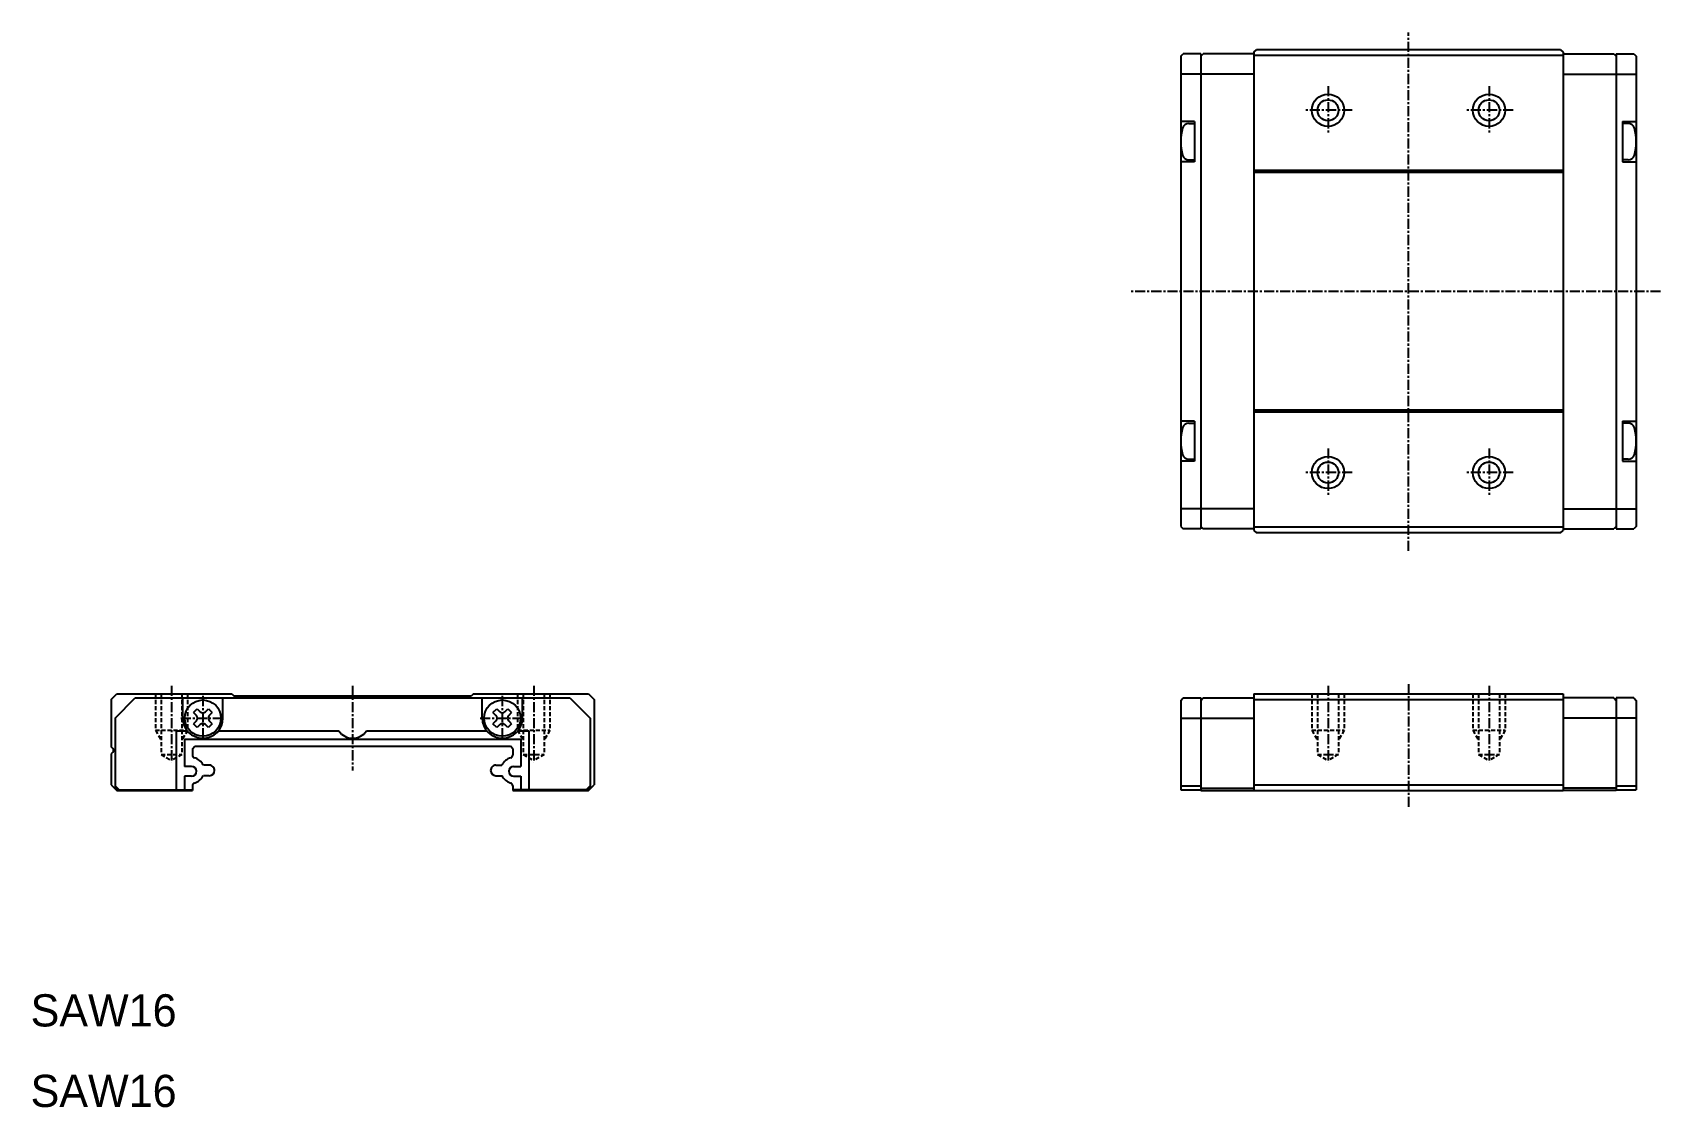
# Model space of a CAD drawing. Extents: x 10 to 212, y 10 to 143.
import ezdxf

# ---------------------------------------------------------------- set-up
doc = ezdxf.new("R2010")
doc.units = 0
doc.linetypes.add('CENTER', pattern=[2, 1.25, -0.25, 0.25, -0.25])
doc.linetypes.add('DASHED', pattern=[0.75, 0.5, -0.25])
doc.layers.get('0').update_dxf_attribs({"linetype": 'CONTINUOUS'})
doc.layers.add('CENTER', color=1, linetype='CENTER')

msp = doc.modelspace()

# ---------------------------------------------------------------- linework, layer by layer
at = {"color": 7, "linetype": 'CONTINUOUS'}
for p, q in [((152.87, 140.5), (153.17, 140.8)), ((152.87, 140.5), (152.87, 82.1)), ((155.37, 140.8), (153.17, 140.8)), ((155.37, 140.8), (155.37, 81.8)), ((155.37, 140.5), (155.67, 140.8)), ((161.97, 140.8), (155.67, 140.8)), ((161.97, 141), (162.27, 141.3)), ((161.97, 141), (161.97, 81.6)), ((200.37, 140.6), (161.97, 140.6)), ((200.07, 141.3), (162.27, 141.3)), ((200.07, 141.3), (200.37, 141)), ((200.37, 141), (200.37, 81.6)), ((200.37, 140.8), (206.67, 140.8)), ((206.67, 140.8), (206.97, 140.5)), ((206.97, 140.8), (206.97, 81.8)), ((206.97, 140.8), (209.17, 140.8)), ((209.17, 140.8), (209.47, 140.5)), ((209.47, 140.5), (209.47, 82.1)), ((155.37, 138.3), (152.87, 138.3)), ((161.97, 138.3), (155.37, 138.3)), ((200.37, 138.3), (206.97, 138.3)), ((206.97, 138.3), (209.47, 138.3)), ((154.57, 132.4), (152.87, 132.4)), ((153.87, 132.15), (154.57, 132.15)), ((154.57, 132.4), (154.57, 127.4)), ((207.77, 132.4), (207.77, 127.4)), ((207.77, 132.4), (209.47, 132.4)), ((208.46, 132.15), (207.77, 132.15)), ((153.87, 127.65), (154.57, 127.65)), ((208.46, 127.65), (207.77, 127.65)), ((154.57, 127.4), (152.87, 127.4)), ((200.37, 126.3), (161.97, 126.3)), ((200.37, 126.05), (161.97, 126.05)), ((207.77, 127.4), (209.47, 127.4)), ((154.57, 95.2), (152.87, 95.2)), ((154.57, 95.2), (154.57, 90.2)), ((200.37, 96.55), (161.97, 96.55)), ((200.37, 96.3), (161.97, 96.3)), ((207.77, 95.2), (207.77, 90.2)), ((207.77, 95.2), (209.47, 95.2)), ((153.87, 94.95), (154.57, 94.95)), ((208.46, 94.95), (207.77, 94.95)), ((154.57, 90.2), (152.87, 90.2)), ((153.87, 90.45), (154.57, 90.45)), ((208.46, 90.45), (207.77, 90.45)), ((207.77, 90.2), (209.47, 90.2)), ((155.37, 84.3), (152.87, 84.3)), ((161.97, 84.3), (155.37, 84.3)), ((200.37, 84.3), (206.97, 84.3)), ((206.97, 84.3), (209.47, 84.3)), ((152.87, 82.1), (153.17, 81.8)), ((155.37, 81.8), (153.17, 81.8)), ((155.37, 82.1), (155.67, 81.8)), ((161.97, 81.8), (155.67, 81.8)), ((200.37, 82), (161.97, 82)), ((161.97, 81.6), (162.27, 81.3)), ((200.07, 81.3), (162.27, 81.3)), ((200.07, 81.3), (200.37, 81.6)), ((200.37, 81.8), (206.67, 81.8)), ((206.97, 82.1), (206.67, 81.8)), ((206.97, 81.8), (209.17, 81.8)), ((209.47, 82.1), (209.17, 81.8)), ((20, 60.6), (20.7, 61.3)), ((20.5, 58.3), (23, 60.8)), ((20.7, 61.3), (35, 61.3)), ((23, 60.8), (77, 60.8)), ((28.9, 58.3), (28.9, 60.8)), ((33.9, 58.3), (33.9, 60.8)), ((35, 61.3), (35.25, 61.05)), ((35.25, 61.05), (64.75, 61.05)), ((65, 61.3), (64.75, 61.05)), ((65, 61.3), (79.3, 61.3)), ((66.1, 58.3), (66.1, 60.8)), ((71.1, 58.3), (71.1, 60.8)), ((77, 60.8), (79.5, 58.3)), ((79.3, 61.3), (80, 60.6)), ((152.87, 60.5), (153.17, 60.8)), ((153.17, 60.8), (155.37, 60.8)), ((155.37, 60.8), (155.37, 49.3)), ((155.37, 60.5), (155.67, 60.8)), ((155.67, 60.8), (161.97, 60.8)), ((161.97, 61.3), (200.37, 61.3)), ((161.97, 61.3), (161.97, 49.3)), ((200.37, 61.3), (200.37, 49.3)), ((206.67, 60.8), (200.37, 60.8)), ((206.67, 60.8), (206.97, 60.5)), ((206.97, 60.8), (206.97, 49.3)), ((209.17, 60.8), (206.97, 60.8)), ((209.17, 60.8), (209.47, 60.5)), ((20, 60.6), (20, 54.72)), ((30.24, 58.99), (30.71, 59.46)), ((30.24, 58.99), (30.6, 58.62)), ((30.71, 59.46), (31.08, 59.1)), ((31.72, 59.1), (32.09, 59.46)), ((32.09, 59.46), (32.56, 58.99)), ((32.2, 58.62), (32.56, 58.99)), ((67.44, 58.99), (67.91, 59.46)), ((67.44, 58.99), (67.8, 58.62)), ((67.91, 59.46), (68.28, 59.1)), ((68.92, 59.1), (69.29, 59.46)), ((69.29, 59.46), (69.76, 58.99)), ((69.4, 58.62), (69.76, 58.99)), ((80, 60.6), (80, 50)), ((152.87, 60.5), (152.87, 49.4)), ((161.97, 60.6), (200.37, 60.6)), ((209.47, 60.5), (209.47, 49.4)), ((20.5, 58.3), (20.5, 49.6)), ((28.1, 56.7), (28.1, 49.4)), ((28.1, 56.7), (29.48, 56.7)), ((30.6, 57.98), (30.24, 57.61)), ((30.71, 57.14), (30.24, 57.61)), ((31.08, 57.5), (30.71, 57.14)), ((32.09, 57.14), (31.72, 57.5)), ((32.56, 57.61), (32.09, 57.14)), ((32.56, 57.61), (32.2, 57.98)), ((33.32, 56.7), (48.28, 56.7)), ((51.72, 56.7), (66.68, 56.7)), ((67.8, 57.98), (67.44, 57.61)), ((67.91, 57.14), (67.44, 57.61)), ((68.28, 57.5), (67.91, 57.14)), ((69.29, 57.14), (68.92, 57.5)), ((69.76, 57.61), (69.29, 57.14)), ((69.76, 57.61), (69.4, 57.98)), ((70.52, 56.7), (71.9, 56.7)), ((71.9, 56.7), (71.9, 49.4)), ((79.5, 58.3), (79.5, 49.6)), ((152.87, 58.3), (155.37, 58.3)), ((155.37, 58.3), (161.97, 58.3)), ((206.97, 58.3), (200.37, 58.3)), ((209.47, 58.3), (206.97, 58.3)), ((20.21, 54.51), (20, 54.72)), ((29.1, 55.7), (29.1, 52.3)), ((29.1, 55.7), (70.9, 55.7)), ((30.1, 54.5), (30.4, 54.8)), ((30.4, 54.8), (69.6, 54.8)), ((69.9, 54.5), (69.6, 54.8)), ((70.9, 55.7), (70.9, 52.3)), ((20.21, 54.09), (20, 53.88)), ((20, 53.88), (20, 50)), ((30.1, 54.5), (30.1, 53.71)), ((69.9, 54.5), (69.9, 53.71)), ((30, 52.3), (29.1, 52.3)), ((29.1, 51.1), (29.1, 49.4)), ((30, 51.1), (29.1, 51.1)), ((32.2, 52.45), (31.46, 52.45)), ((32.2, 51.15), (31.46, 51.15)), ((67.8, 52.45), (68.54, 52.45)), ((67.8, 51.15), (68.54, 51.15)), ((70, 52.3), (70.9, 52.3)), ((70, 51.1), (70.9, 51.1)), ((70.9, 51.1), (70.9, 49.4)), ((20, 50), (20.7, 49.3)), ((20.5, 49.9), (21, 49.4)), ((20.5, 49.6), (20.8, 49.3)), ((20.7, 49.3), (30.1, 49.3)), ((21, 49.4), (30.1, 49.4)), ((30.1, 49.89), (30.1, 49.3)), ((69.9, 49.89), (69.9, 49.3)), ((79, 49.4), (69.9, 49.4)), ((69.9, 49.3), (79.3, 49.3)), ((79.5, 49.9), (79, 49.4)), ((79.2, 49.3), (79.5, 49.6)), ((79.3, 49.3), (80, 50)), ((152.87, 49.9), (155.37, 49.9)), ((152.87, 49.4), (155.37, 49.4)), ((155.37, 49.6), (161.97, 49.6)), ((155.37, 49.3), (161.97, 49.3)), ((161.97, 50), (200.37, 50)), ((161.97, 49.3), (200.37, 49.3)), ((206.97, 49.6), (200.37, 49.6)), ((206.97, 49.3), (200.37, 49.3)), ((206.97, 49.9), (209.47, 49.9)), ((206.97, 49.4), (209.47, 49.4))]:
    msp.add_line(p, q, dxfattribs=at)
at = {"color": 3, "linetype": 'DASHED'}
for p, q in [((25.5, 61.3), (25.5, 56.8)), ((26.2, 61.3), (26.2, 53.8)), ((28.8, 61.3), (28.8, 53.8)), ((29.5, 61.3), (29.5, 56.8)), ((70.5, 61.3), (70.5, 56.8)), ((71.2, 61.3), (71.2, 53.8)), ((73.8, 61.3), (73.8, 53.8)), ((74.5, 61.3), (74.5, 56.8)), ((169.17, 61.3), (169.17, 56.8)), ((169.87, 61.3), (169.87, 53.8)), ((172.47, 61.3), (172.47, 53.8)), ((173.17, 61.3), (173.17, 56.8)), ((189.17, 61.3), (189.17, 56.8)), ((189.87, 61.3), (189.87, 53.8)), ((192.47, 61.3), (192.47, 53.8)), ((193.17, 61.3), (193.17, 56.8)), ((25.5, 56.8), (29.5, 56.8)), ((25.5, 56.8), (26.2, 55.59)), ((29.5, 56.8), (28.8, 55.59)), ((70.5, 56.8), (74.5, 56.8)), ((70.5, 56.8), (71.2, 55.59)), ((74.5, 56.8), (73.8, 55.59)), ((169.17, 56.8), (173.17, 56.8)), ((169.17, 56.8), (169.87, 55.59)), ((173.17, 56.8), (172.47, 55.59)), ((189.17, 56.8), (193.17, 56.8)), ((189.17, 56.8), (189.87, 55.59)), ((193.17, 56.8), (192.47, 55.59)), ((26.2, 53.8), (28.8, 53.8)), ((26.2, 53.8), (27.5, 53.05)), ((28.8, 53.8), (27.5, 53.05)), ((71.2, 53.8), (73.8, 53.8)), ((71.2, 53.8), (72.5, 53.05)), ((73.8, 53.8), (72.5, 53.05)), ((169.87, 53.8), (172.47, 53.8)), ((169.87, 53.8), (171.17, 53.05)), ((172.47, 53.8), (171.17, 53.05)), ((189.87, 53.8), (192.47, 53.8)), ((189.87, 53.8), (191.17, 53.05)), ((192.47, 53.8), (191.17, 53.05))]:
    msp.add_line(p, q, dxfattribs=at)
at = {"color": 3, "linetype": 'CONTINUOUS'}
for centre in [(171.17, 133.8), (191.17, 133.8), (171.17, 88.8), (191.17, 88.8)]:
    msp.add_circle(centre, 2, dxfattribs=at)
for centre in [(171.17, 133.8), (191.17, 133.8), (171.17, 88.8), (191.17, 88.8)]:
    msp.add_circle(centre, 1.3)
at = {"color": 7, "linetype": 'CONTINUOUS'}
for centre in [(31.4, 58.3), (68.6, 58.3)]:
    msp.add_circle(centre, 2.25, dxfattribs=at)
for centre, radius, start, end in [((158.87, 129.9), 6, 163.8086, 196.1913), ((153.87, 131.35), 0.8, 90, 163.8086), ((208.46, 131.35), 0.8, 16.1913, 90), ((203.47, 129.9), 6, 343.8086, 16.1913), ((153.87, 128.45), 0.8, 196.1914, 270), ((208.46, 128.45), 0.8, 270, 343.8086), ((158.87, 92.7), 6, 163.8086, 196.1913), ((153.87, 94.15), 0.8, 90, 163.8086), ((208.46, 94.15), 0.8, 16.1913, 90), ((203.47, 92.7), 6, 343.8086, 16.1913), ((153.87, 91.25), 0.8, 196.1914, 270), ((208.46, 91.25), 0.8, 270, 343.8086), ((31.4, 59.41), 0.45, 225, 315), ((68.6, 59.41), 0.45, 225, 315), ((31.4, 58.3), 2.5, 180, 0), ((30.29, 58.3), 0.45, 315, 45), ((31.4, 57.19), 0.45, 45, 135), ((32.51, 58.3), 0.45, 135, 225), ((50, 57.9), 2.1, 214.8499, 325.1501), ((68.6, 58.3), 2.5, 180, 0), ((67.49, 58.3), 0.45, 315, 45), ((68.6, 57.19), 0.45, 45, 135), ((69.71, 58.3), 0.45, 135, 225), ((20, 54.3), 0.3, 315, 45), ((30.45, 53.71), 0.35, 180, 254.3765), ((29.88, 51.68), 1.75, 25.9328, 74.3764), ((70.12, 51.68), 1.75, 105.6235, 154.0672), ((69.55, 53.71), 0.35, 285.6236, 0), ((30, 51.7), 0.6, 270, 90), ((29.88, 51.92), 1.75, 285.6236, 334.0669), ((32.2, 51.8), 0.65, 0, 90.0001), ((32.2, 51.8), 0.65, 270.0003, 360), ((67.8, 51.8), 0.65, 89.9999, 180), ((67.8, 51.8), 0.65, 180, 269.9997), ((70.12, 51.92), 1.75, 205.9331, 254.3765), ((70, 51.7), 0.6, 90, 269.9999), ((30.45, 49.89), 0.35, 105.6235, 180), ((69.55, 49.89), 0.35, 0, 74.3764)]:
    msp.add_arc(centre, radius, start, end, dxfattribs=at)
at = {"layer": 'CENTER', "color": 1, "linetype": 'CENTER'}
for p, q in [((181.17, 79.06), (181.17, 143.45)), ((171.17, 136.8), (171.17, 130.8)), ((191.17, 136.8), (191.17, 130.8)), ((174.17, 133.8), (168.17, 133.8)), ((194.17, 133.8), (188.17, 133.8)), ((212.47, 111.3), (146.57, 111.3)), ((171.17, 91.8), (171.17, 85.8)), ((191.17, 91.8), (191.17, 85.8)), ((174.17, 88.8), (168.17, 88.8)), ((194.17, 88.8), (188.17, 88.8)), ((27.5, 62.3), (27.5, 52.78)), ((31.4, 61.05), (31.4, 55.55)), ((50, 62.3), (50, 51.8)), ((68.6, 61.05), (68.6, 55.55)), ((72.5, 62.3), (72.5, 52.78)), ((171.17, 62.3), (171.17, 52.78)), ((181.17, 62.51), (181.17, 47.3)), ((191.17, 62.3), (191.17, 52.78)), ((28.65, 58.3), (34.15, 58.3)), ((65.85, 58.3), (71.35, 58.3))]:
    msp.add_line(p, q, dxfattribs=at)

# ---------------------------------------------------------------- texts
for p in [(10, 20), (10, 10)]:
    msp.add_text('SAW16', height=4).set_placement(p)

doc.saveas('drawing.dxf')
